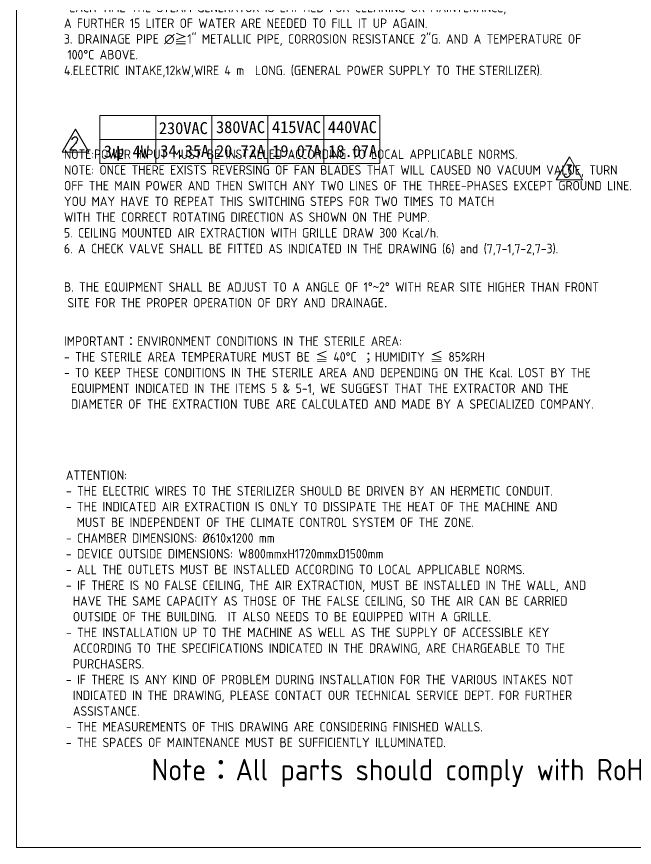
# Model space of a CAD drawing. Header units: millimetres. Extents: x -232689 to -212764, y -30313 to -8108.
# Drawn here: x -224484 to -220620, y -30313 to -25117 of the extents above; entities that cross this region are included whole.
import ezdxf

# ---------------------------------------------------------------- set-up
doc = ezdxf.new("R2010")
doc.units = ezdxf.units.MM
for name, color, linetype, lineweight in [('D', 3, 'Continuous', 13), ('F', 7, 'Continuous', 15), ('T', 4, 'Continuous', 15)]:
    doc.layers.add(name, color=color, linetype=linetype, lineweight=lineweight)
doc.styles.add('STU25', font='isocp2.shx')
doc.styles.add('Text', font='romans.shx', dxfattribs={"width": 0.8, "oblique": 10})

msp = doc.modelspace()

# ---------------------------------------------------------------- linework, layer by layer
at = {"layer": 'D'}
for p, q in [((-223963.016, -25735.02), (-222213.016, -25735.02)), ((-223963.016, -25735.02), (-223963.016, -26035.02)), ((-223613.016, -25735.02), (-223613.016, -26035.02)), ((-223263.016, -25735.02), (-223263.016, -26035.02)), ((-222913.016, -25735.02), (-222913.016, -26035.02)), ((-222563.016, -25735.02), (-222563.016, -26035.02)), ((-222213.016, -25735.02), (-222213.016, -26035.02)), ((-223963.016, -25885.02), (-222213.016, -25885.02)), ((-223963.016, -26035.02), (-222213.016, -26035.02))]:
    msp.add_line(p, q, dxfattribs=at)
at = {"layer": 'F', "color": 6}
msp.add_lwpolyline([(-224484.3, -22073.478), (-224484.3, -30313.478), (-212764.3, -30313.478), (-212764.3, -22073.478)], close=True, dxfattribs=at)
msp.add_lwpolyline([(-224484.3, -22073.478), (-224484.3, -30313.478), (-212764.3, -30313.478), (-212764.3, -22073.478)], close=True, dxfattribs=at)
at = {"layer": 'F', "color": 7}
for points in [[(-224115.404, -25820.221), (-224198.507, -25964.159), (-224032.301, -25964.159)], [(-221026.939, -25993.968), (-221110.042, -26137.906), (-220943.836, -26137.906)]]:
    msp.add_lwpolyline(points, close=True, dxfattribs=at)

# ---------------------------------------------------------------- texts
at = {"layer": 'D', "color": 11, "attachment_point": 1, "style": 'STU25'}
for s, insert, char_height in [('{\\A1;}\\P{\\A1;\\Fisocp2.shx;\\H0.69265x;1. COLD WATER INTAKE OF ∅1/2", TEMPERATURE OF WATER 25°C, CONSUMPTION }\\P{\\A1;\\Fisocp2.shx;\\H0.69265x;PER CYCLE 10}{\\A1;\\f細明體|b0|i0|c136|p49;\\H0.69265x;~}{\\A1;\\Fisocp2.shx;\\H0.69265x;300 }{\\A1;\\Fisocp2.shx;\\H0.69265x;LITERS.(WATER CONSUMPTION DETERMINED BY DRYING TIME) }\\P{\\A1;\\Fisocp2.shx;\\H0.69265x;THE VACUUM PUMP 10 L/MIN. PRESSURE}{\\A1;\\F???;\\H0.69265x; }{\\A1;\\Fisocp2.shx;\\H0.69265x;OF WATER 0.5}{\\A1;\\f細明體|b0|i0|c136|p49;\\H0.69265x;~}{\\A1;\\Fisocp2.shx;\\H0.69265x;10 bar}{\\A1;\\f標楷體|b0|i0|c136|p65;\\H0.69265x;、}{\\A1;\\Fisocp2.shx;\\H0.69265x;HARDNESS OF }\\P{\\A1;\\Fisocp2.shx;\\H0.69265x;WATER 0.9°fH(0.09mmol/L)}{\\A1;\\f標楷體|b0|i0|c136|p65;\\H0.69265x;、}{\\A1;\\Fisocp2.shx;\\H0.69265x;pH 7}{\\A1;\\f細明體|b0|i0|c136|p49;\\H0.69265x;~}{\\A1;\\Fisocp2.shx;\\H0.69265x;9}{\\A1;\\f標楷體|b0|i0|c136|p65;\\H0.69265x;、}{\\A1;\\Fisocp2.shx;\\H0.69265x;THE CHLORIDES LEVEL }{\\A1;\\F???;\\H0.69265x; }{\\A1;\\Fisocp2.shx;\\H0.69265x;WILL BE }{\\A1;\\f新細明體|b0|i0|c136|p16;\\H0.69265x;≦}{\\A1;\\Fisocp2.shx;\\H0.69265x;0.1 mg/l, }\\P{\\A1;\\Fisocp2.shx;\\H0.69265x;PLACED THE WALL WITH BUILT-IN AND ACCESSIBLE KEY.}\\P{\\A1;\\Fisocp2.shx;\\H0.69265x;}\\P{\\A1;\\Fisocp2.shx;\\H0.69265x;2.COLD TREATEDWATER INTAKE OF ∅1/2"G, SUPPLIED AT TEMPERATURE OF 25°C, }\\P{\\A1;\\Fisocp2.shx;\\H0.69265x;CONSUMPTION PER }\\P{\\A1;\\F????;\\H0.69265x; }{\\A1;\\Fisocp2.shx;\\H0.69265x;13L/CYC, PRESSURE OF WATER 0.5}{\\A1;\\f細明體|b0|i0|c136|p49;\\H0.69265x;~}{\\A1;\\Fisocp2.shx;\\H0.69265x;10 bar}{\\A1;\\f標楷體|b0|i0|c136|p65;\\H0.69265x;、}{\\A1;\\Fisocp2.shx;\\H0.69265x;HARDNESS OF WATER}{\\A1;\\f標楷體|b0|i0|c136|p65;\\H0.69265x;≦}{\\A1;\\Fisocp2.shx;\\H0.69265x;0.2°fH}\\P{\\A1;\\Fisocp2.shx;\\H0.69265x;(0.02mmol/L)}{\\A1;\\f標楷體|b0|i0|c136|p65;\\H0.69265x;，}{\\A1;\\Fisocp2.shx;\\H0.69265x;pH 5}{\\A1;\\f細明體|b0|i0|c136|p49;\\H0.69265x;~}{\\A1;\\Fisocp2.shx;\\H0.69265x;7AND}\\P{\\A1;\\F???;\\H0.69265x; }{\\A1;\\Fisocp2.shx;\\H0.69265x; WITH CONDUCTIVITY }{\\A1;\\f標楷體|b0|i0|c136|p65;\\H0.69265x;≦}{\\A1;\\Fisocp2.shx;\\H0.69265x;15}{\\A1;\\f標楷體|b0|i0|c136|p65;\\H0.69265x;μ}{\\A1;\\Fisocp2.shx;\\H0.69265x;S/cm , PLACED THE WALL WITH BUILT-IN AND }\\P{\\A1;\\Fisocp2.shx;\\H0.69265x;ACCESSIBLE KEY.}\\P{\\A1;\\Fisocp2.shx;\\H0.69265x;}\\P{\\A1;\\Fisocp2.shx;\\H0.69265x;NOTE:}\\P{\\A1;\\Fisocp2.shx;\\H0.69265x; EACH TIME THE STEAM GENERATOR IS EMPTIED FOR CLEANING OR MAINTENANCE, }\\P{\\A1;\\Fisocp2.shx;\\H0.69265x;A FURTHER 15 }{\\A1;\\Fisocp2.shx;\\H0.69265x;LITER OF WATER ARE NEEDED TO FILL IT UP AGAIN.}\\P{\\A1;\\Fisocp2.shx;\\H0.69265x;3. DRAINAGE PIPE ∅}{\\A1;\\f標楷體|b0|i0|c136|p65;\\H0.69265x;≧}{\\A1;\\Fisocp2.shx;\\H0.69265x;1" METALLIC PIPE, CORROSION RESISTANCE 2"G. AND A TEMPERATURE OF }\\P{\\A1;\\F???;\\H0.69265x; }{\\A1;\\Fisocp2.shx;\\H0.69265x;100°C ABOVE.}\\P{\\A1;\\Fisocp2.shx;\\H0.69265x;4.ELECTRIC INTAKE,12kW,WIRE 4 m  LONG. (GENERAL POWER SUPPLY TO THE}{\\A1;\\F???;\\H0.69265x; }{\\A1;\\Fisocp2.shx;\\H0.69265x;STERILIZER).}\\P{\\A1;\\Fisocp2.shx;\\H0.69265x;}\\P{\\A1;\\Fisocp2.shx;\\H0.69265x;}\\P{\\A1;\\Fisocp2.shx;\\H0.69265x;}\\P{\\A1;\\Fisocp2.shx;\\H0.69265x;NOTE:POWER INPUT MUST BE INSTALLED ACCORDING TO LOCAL APPLICABLE NORMS.}\\P{\\A1;\\H0.69265x;NOTE: ONCE THERE EXISTS REVERSING OF FAN BLADES THAT WILL CAUSED NO VACUUM VALUE, TURN }\\P{\\A1;\\H0.69265x;OFF THE MAIN POWER AND THEN SWITCH ANY TWO LINES OF THE THREE-PHASES EXCEPT GROUND LINE. }\\P{\\A1;\\H0.69265x;YOU MAY HAVE TO REPEAT THIS SWITCHING STEPS FOR TWO TIMES TO MATCH }\\P{\\A1;\\H0.69265x;WITH THE CORRECT ROTATING DIRECTION AS SHOWN ON THE PUMP. }\\P{\\A1;\\Fisocp2.shx;\\H0.69265x;5. CEILING MOUNTED AIR EXTRACTION WITH GRILLE DRAW 300 Kcal/h.}\\P{\\A1;\\Fisocp2.shx;\\H0.69265x;6. A CHECK VALVE SHALL BE FITTED AS INDICATED IN THE DRAWING (6) and (7,7-1,7-2,7-3).}\\P{\\A1;\\Fisocp2.shx;\\H0.69265x;}\\P{\\A1;\\Fisocp2.shx;\\H0.69265x;B. THE EQUIPMENT SHALL BE ADJUST TO A ANGLE OF 1°}{\\A1;\\f細明體|b0|i0|c136|p49;\\H0.69265x;~}{\\A1;\\Fisocp2.shx;\\H0.69265x;2° WITH REAR SITE HIGHER THAN FRONT }\\P{\\A1;\\F???;\\H0.69265x; }{\\A1;\\Fisocp2.shx;\\H0.69265x;SITE FOR THE PROPER OPERATION OF DRY AND DRAINAGE}{\\A1;\\fArial|b0|i0|c0|p34;\\H0.69265x;.}\\P{\\A1;\\fArial|b0|i0|c0|p34;\\H0.69265x;}\\P{\\A1;\\Fisocp2.shx;\\H0.69265x;IMPORTANT}{\\A1;\\f標楷體|b0|i0|c136|p65;\\H0.69265x;：}{\\A1;\\Fisocp2.shx;\\H0.69265x;ENVIRONMENT CONDITIONS IN THE STERILE AREA:}\\P{\\A1;\\Fisocp2.shx;\\H0.69265x;- THE STERILE AREA TEMPERATURE MUST BE }{\\A1;\\f標楷體|b0|i0|c136|p65;\\H0.69265x;≦}{\\A1;\\Fisocp2.shx;\\H0.69265x; 40°C }{\\A1;\\f標楷體|b0|i0|c136|p65;\\H0.69265x;；}{\\A1;\\Fisocp2.shx;\\H0.69265x;HUMIDITY }{\\A1;\\f標楷體|b0|i0|c136|p65;\\H0.69265x;≦}{\\A1;\\Fisocp2.shx;\\H0.69265x; 85%RH}\\P{\\A1;\\Fisocp2.shx;\\H0.69265x;- TO KEEP THESE CONDITIONS IN THE STERILE AREA AND DEPENDING ON THE Kcal. LOST BY THE }\\P{\\A1;\\F???;\\H0.69265x;  }{\\A1;\\Fisocp2.shx;\\H0.69265x;EQUIPMENT INDICATED IN THE ITEMS 5 & 5-1, WE SUGGEST THAT THE EXTRACTOR AND THE }\\P{\\A1;\\F???;\\H0.69265x;  }{\\A1;\\Fisocp2.shx;\\H0.69265x;DIAMETER OF THE EXTRACTION TUBE ARE CALCULATED AND MADE BY A SPECIALIZED COMPANY.}', (-224188.088, -23424.414), 85.178512), ('{\\f標楷體|b0|i0|c136|p65;380VAC}', (-223236.889, -25770.785), 75), ('{\\f標楷體|b0|i0|c136|p65;415VAC}', (-222886.889, -25770.785), 75), ('{\\f標楷體|b0|i0|c136|p65;440VAC}', (-222536.889, -25770.785), 75), ('{\\f標楷體|b0|i0|c136|p65;230VAC}', (-223594.772, -25776.971), 75), ('{\\f標楷體|b0|i0|c136|p65;3ψ 4W}', (-223939.208, -25923.01), 75), ('{\\f標楷體|b0|i0|c136|p65;34.35A}', (-223585.797, -25920.34), 75), ('{\\f標楷體|b0|i0|c136|p65;20.72A}', (-223237.002, -25920.34), 75), ('{\\f標楷體|b0|i0|c136|p65;19.07A}', (-222885.395, -25920.34), 75), ('{\\f標楷體|b0|i0|c136|p65;18.07A}', (-222535.395, -25920.34), 75), ('ATTENTION:\\P- THE ELECTRIC WIRES TO THE STERILIZER SHOULD BE DRIVEN BY AN HERMETIC CONDUIT.  \\P- THE INDICATED AIR EXTRACTION IS ONLY TO DISSIPATE THE HEAT OF THE MACHINE AND \\P  MUST BE INDEPENDENT OF THE CLIMATE CONTROL SYSTEM OF THE ZONE.\\P- CHAMBER DIMENSIONS: %%C610x1200 mm\\P- DEVICE OUTSIDE DIMENSIONS: W800mmxH1720mmxD1500mm\\P- ALL THE OUTLETS MUST BE INSTALLED ACCORDING TO LOCAL APPLICABLE NORMS.\\P- IF THERE IS NO FALSE CEILING, THE AIR EXTRACTION, MUST BE INSTALLED IN THE WALL, AND \\P{\\f???|b0|i0|c0|p65;  }HAVE THE SAME CAPACITY AS THOSE OF THE FALSE CEILING, SO THE AIR CAN BE CARRIED \\P{\\f???|b0|i0|c0|p65;  }OUTSIDE OF THE BUILDING.  IT ALSO NEEDS TO BE EQUIPPED WITH A GRILLE.\\P- THE INSTALLATION UP TO THE MACHINE AS WELL AS THE SUPPLY OF ACCESSIBLE KEY \\P{\\f???|b0|i0|c0|p65;  }ACCORDING TO THE SPECIFICATIONS INDICATED IN THE DRAWING, ARE CHARGEABLE TO THE \\P{\\f???|b0|i0|c0|p65;  }PURCHASERS.{\\fArial|b0|i0|c0|p34; \\P}- IF THERE IS ANY KIND OF PROBLEM DURING INSTALLATION FOR THE VARIOUS INTAKES NOT \\P{\\f???|b0|i0|c0|p65;  }INDICATED IN THE DRAWING, PLEASE CONTACT OUR TECHNICAL SERVICE DEPT. FOR FURTHER \\P{\\f???|b0|i0|c0|p65;  }ASSISTANCE.\\P- THE MEASUREMENTS OF THIS DRAWING ARE CONSIDERING FINISHED WALLS.\\P- THE SPACES OF MAINTENANCE MUST BE SUFFICIENTLY ILLUMINATED.', (-224176.285, -27955.762), 58.998992)]:
    msp.add_mtext(s, dxfattribs=dict(at, insert=insert, char_height=char_height))
at = {"layer": 'D', "color": 0, "insert": (-223640.239, -29759.746), "char_height": 135.00867, "attachment_point": 1, "style": 'STU25'}
msp.add_mtext('Note{\\f標楷體|b0|i0|c136|p65;：}All parts should comply with RoHS.', dxfattribs=at)
at = {"layer": 'T', "lineweight": 20, "style": 'Text', "oblique": 10, "width": 0.8}
for s, p in [('2', (-224158.904, -25949.517)), ('3', (-221070.439, -26123.264))]:
    msp.add_text(s, height=80, dxfattribs=at).set_placement(p)

doc.saveas('drawing.dxf')
